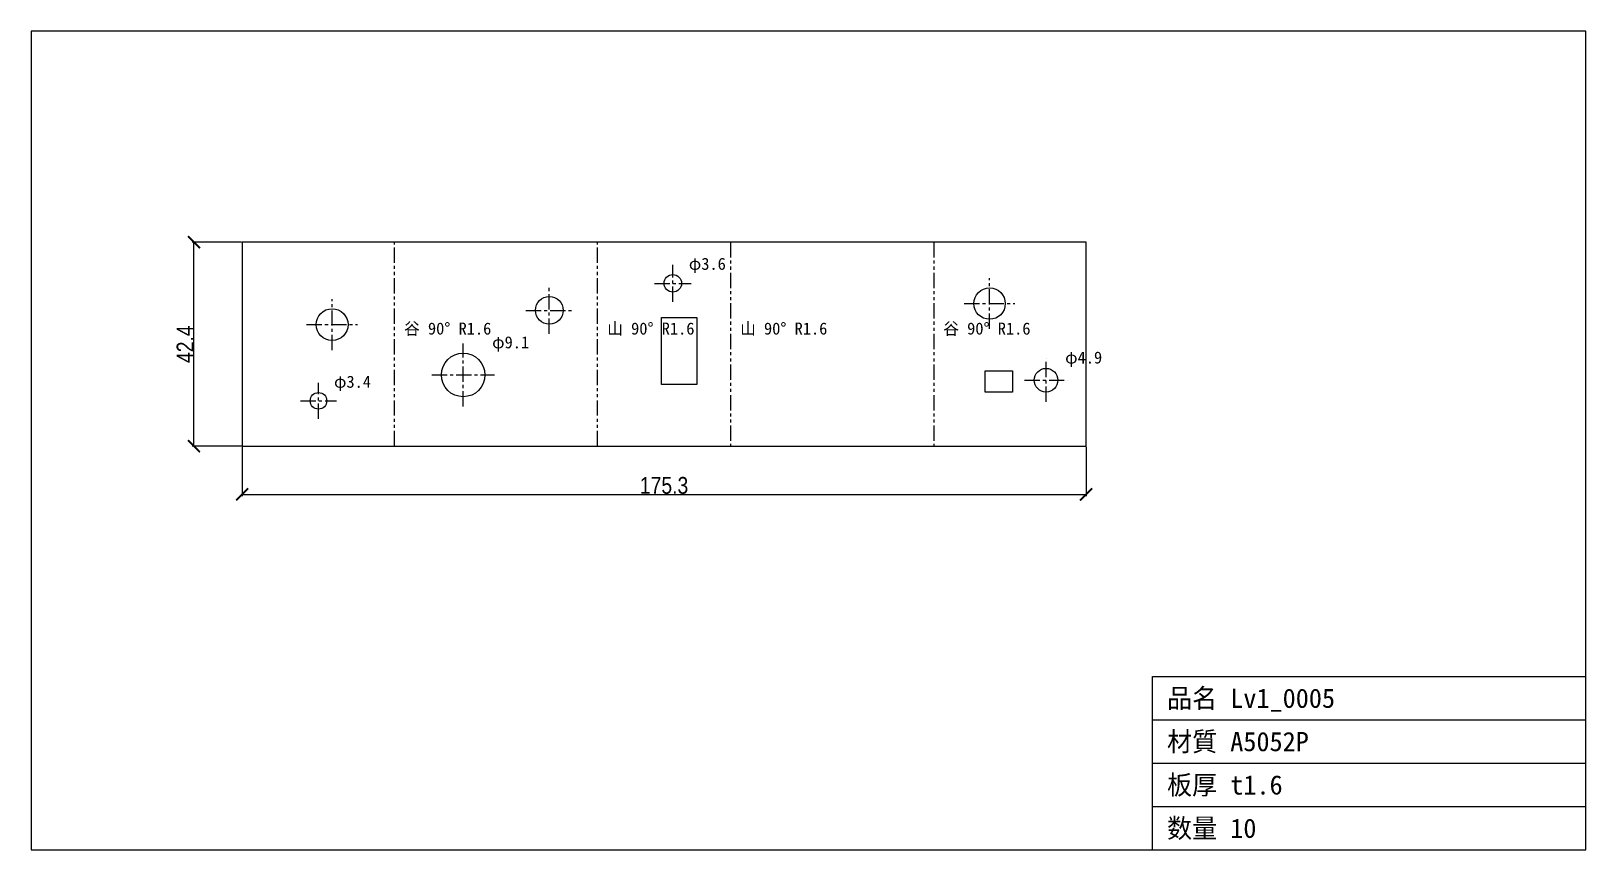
# Model space of a CAD drawing. Header units: millimetres. Extents: x -120 to 203, y -84 to 86.
import ezdxf

# ---------------------------------------------------------------- set-up
doc = ezdxf.new("R2010")
doc.units = ezdxf.units.MM
doc.linetypes.add('CENTER', pattern=[5.08, 3.175, -0.635, 0.635, -0.635])
doc.linetypes.add('PHANTOM', pattern=[6.35, 3.175, -0.635, 0.635, -0.635, 0.635, -0.635])
for name, color, linetype in [('中心線', 7, 'Continuous'), ('図枠', 7, 'Continuous'), ('外形', 7, 'Continuous'), ('寸法', 7, 'Continuous'), ('文字', 7, 'Continuous'), ('曲げ線', 7, 'Continuous')]:
    doc.layers.add(name, color=color, linetype=linetype)
doc.styles.add('OpenSansCondensed-Light', font='OpenSansCondensed-Light.ttf')
doc.dimstyles.new('EZDXF', dxfattribs={"dimtxt": 0.25, "dimasz": 0.175, "dimexe": 0.375, "dimexo": 0.125, "dimgap": 0.1, "dimtad": 1, "dimlfac": 100, "dimzin": 12, "dimdsep": 46, "dimtxsty": 'OpenSansCondensed-Light', "dimblk": 'ARCHTICK', "dimcen": 2.5, "dimazin": 3, "dimtfac": 0.5, "dimtmove": 2, "dimatfit": 3})

# ---------------------------------------------------------------- blocks, each defined once
blk = doc.blocks.new('_ARCHTICK')
at = {"color": 0, "linetype": 'BYBLOCK', "const_width": 0.15}
blk.add_lwpolyline([(-0.5, -0.5), (0.5, 0.5)], dxfattribs=at)

msp = doc.modelspace()

# ---------------------------------------------------------------- linework, layer by layer
at = {"layer": '中心線', "color": 1, "linetype": 'CENTER'}
for p, q in [((13.73, 29.99), (13.73, 37.64)), ((-11.93, 23.34), (-11.93, 33.1)), ((9.91, 33.82), (17.56, 33.82)), ((79.53, 24.36), (79.53, 34.88)), ((-57.03, 19.96), (-57.03, 30.56)), ((74.27, 29.62), (84.79, 29.62)), ((-16.81, 28.22), (-7.05, 28.22)), ((-62.33, 25.26), (-51.73, 25.26)), ((-29.81, 8.28), (-29.81, 21.33)), ((91.26, 9.24), (91.26, 18.17)), ((-59.86, 5.71), (-59.86, 13.15)), ((-36.34, 14.81), (-23.29, 14.81)), ((86.8, 13.71), (95.73, 13.71)), ((-63.58, 9.43), (-56.14, 9.43))]:
    msp.add_line(p, q, dxfattribs=at)
at = {"layer": '図枠'}
for p, q in [((203.4, 86.21), (-119.56, 86.21)), ((-119.56, 86.21), (-119.56, -83.83)), ((203.4, -83.83), (203.4, 86.21)), ((113.4, -83.83), (113.4, -47.83)), ((113.4, -47.83), (203.4, -47.83)), ((113.4, -56.83), (203.4, -56.83)), ((113.4, -65.83), (203.4, -65.83)), ((113.4, -74.83), (203.4, -74.83)), ((-119.56, -83.83), (203.4, -83.83))]:
    msp.add_line(p, q, dxfattribs=at)
at = {"layer": '外形'}
for p, q in [((99.57, 42.38), (-75.73, 42.38)), ((-75.73, 42.38), (-75.73, 0)), ((99.57, 0), (99.57, 42.38)), ((11.38, 12.81), (11.38, 26.71)), ((11.38, 26.71), (18.71, 26.71)), ((18.71, 26.71), (18.71, 12.81)), ((78.62, 15.65), (84.3, 15.65)), ((78.62, 11.23), (78.62, 15.65)), ((84.3, 15.65), (84.3, 11.23)), ((18.71, 12.81), (11.38, 12.81)), ((84.3, 11.23), (78.62, 11.23)), ((-75.73, 0), (99.57, 0))]:
    msp.add_line(p, q, dxfattribs=at)
for centre, radius in [((13.73, 33.82), 1.82), ((79.53, 29.62), 3.26), ((-11.93, 28.22), 2.88), ((-57.03, 25.26), 3.3), ((-29.81, 14.81), 4.53), ((91.26, 13.71), 2.46), ((-59.86, 9.43), 1.72)]:
    msp.add_circle(centre, radius, dxfattribs=at)
at = {"layer": '曲げ線', "color": 4, "linetype": 'PHANTOM'}
for p, q in [((-44.08, 0), (-44.08, 42.38)), ((-1.88, 0), (-1.88, 42.38)), ((25.72, 42.38), (25.72, 0)), ((67.92, 42.38), (67.92, 0))]:
    msp.add_line(p, q, dxfattribs=at)

# ---------------------------------------------------------------- texts
at = {"layer": '文字'}
for s, height, p in [('φ3.6', 2.5, (17.06, 36.64)), ('谷 90° R1.6', 2.5, (-42.08, 23.19)), ('山 90° R1.6', 2.5, (0.12, 23.19)), ('山 90° R1.6', 2.5, (27.72, 23.19)), ('谷 90° R1.6', 2.5, (69.92, 23.19)), ('φ9.1', 2.5, (-23.79, 20.33)), ('φ4.9', 2.5, (95.23, 17.17)), ('φ3.4', 2.5, (-56.64, 12.15)), ('品名 Lv1_0005', 4, (116.4, -54.33)), ('材質 A5052P', 4, (116.4, -63.33)), ('板厚 t1.6', 4, (116.4, -72.33)), ('数量 10', 4, (116.4, -81.33))]:
    msp.add_text(s, height=height, dxfattribs=at).set_placement(p)

# ---------------------------------------------------------------- dimensions: what is measured, and where the dimension line sits
at = {"layer": '寸法'}
msp.add_linear_dim(base=(-85.73, 0), p1=(-75.73, 0), p2=(-75.73, 42.38), angle=90, dimstyle='EZDXF', override={"dimtxt": 3.5, "dimasz": 2.5, "dimdec": 1, "dimlfac": 1}, dxfattribs=at).render()
msp.add_linear_dim(base=(-75.73, -10), p1=(-75.73, 0), p2=(99.57, 0), dimstyle='EZDXF', override={"dimtxt": 3.5, "dimasz": 2.5, "dimdec": 1, "dimlfac": 1}, dxfattribs=at).render()

doc.saveas('drawing.dxf')
